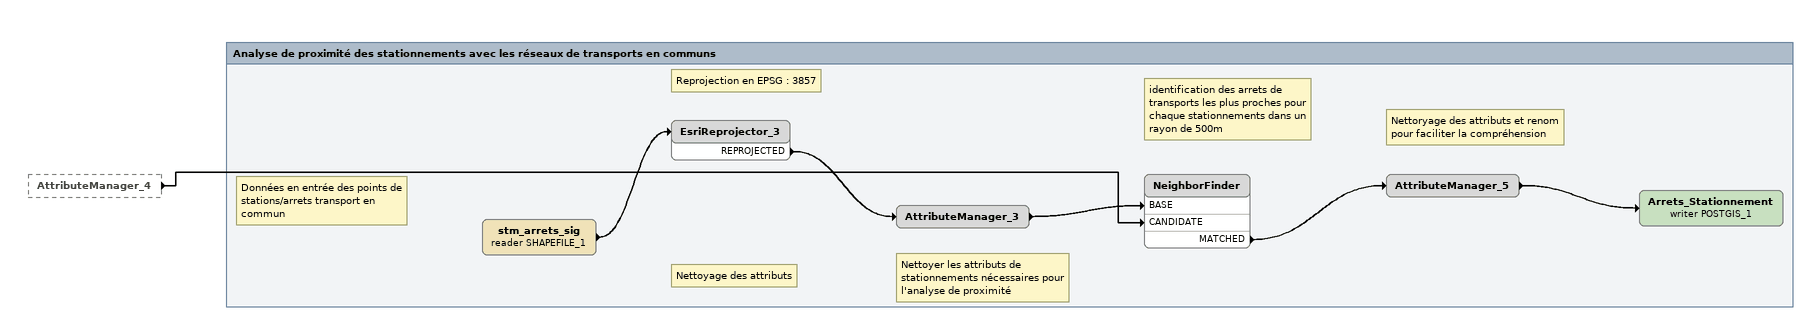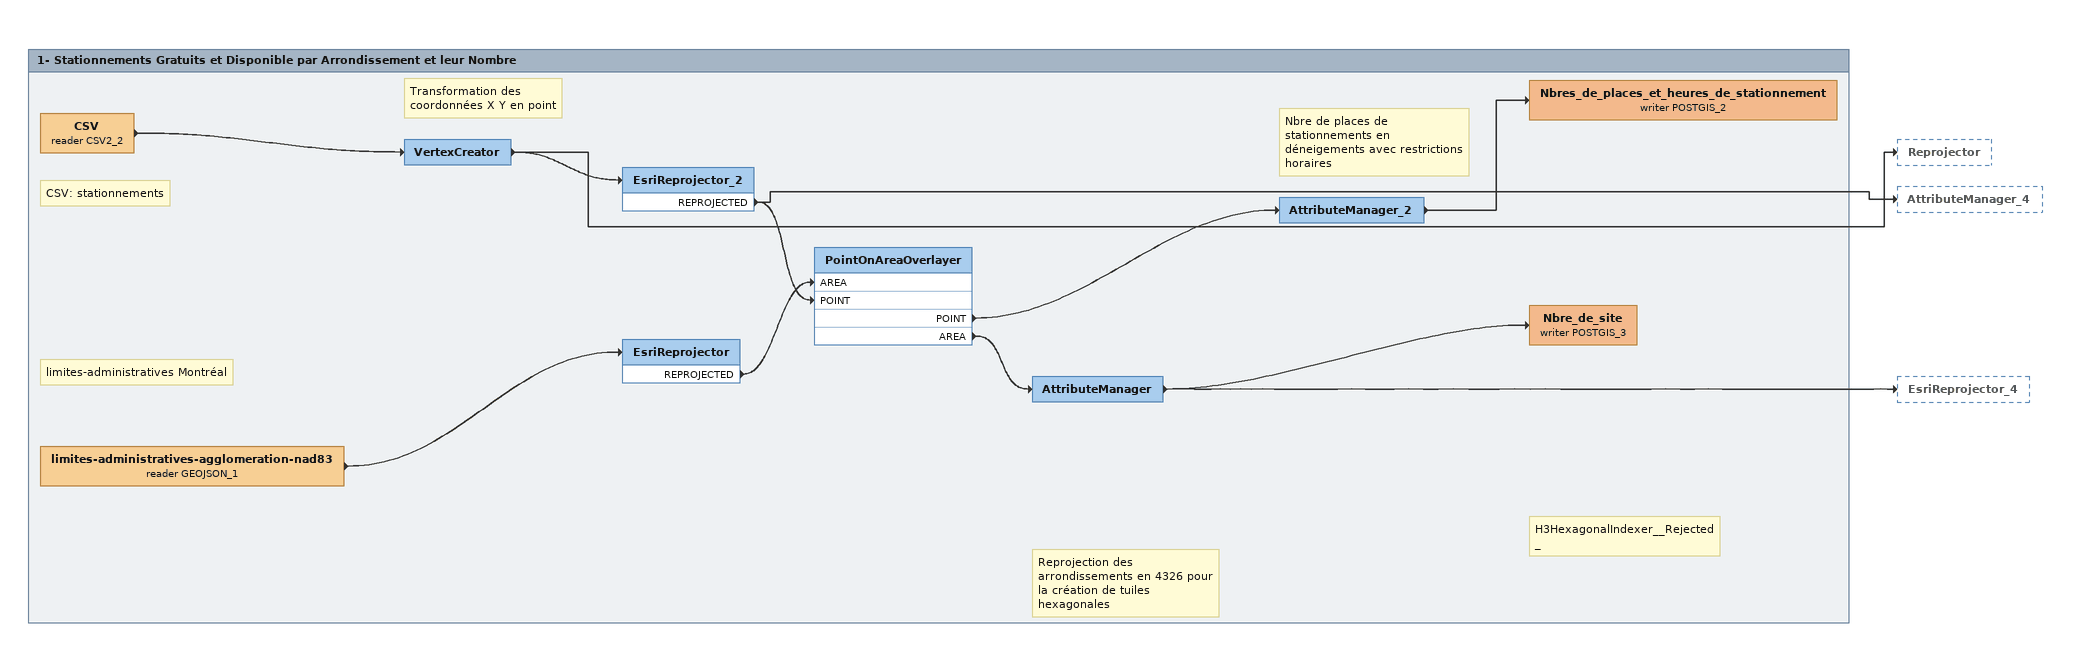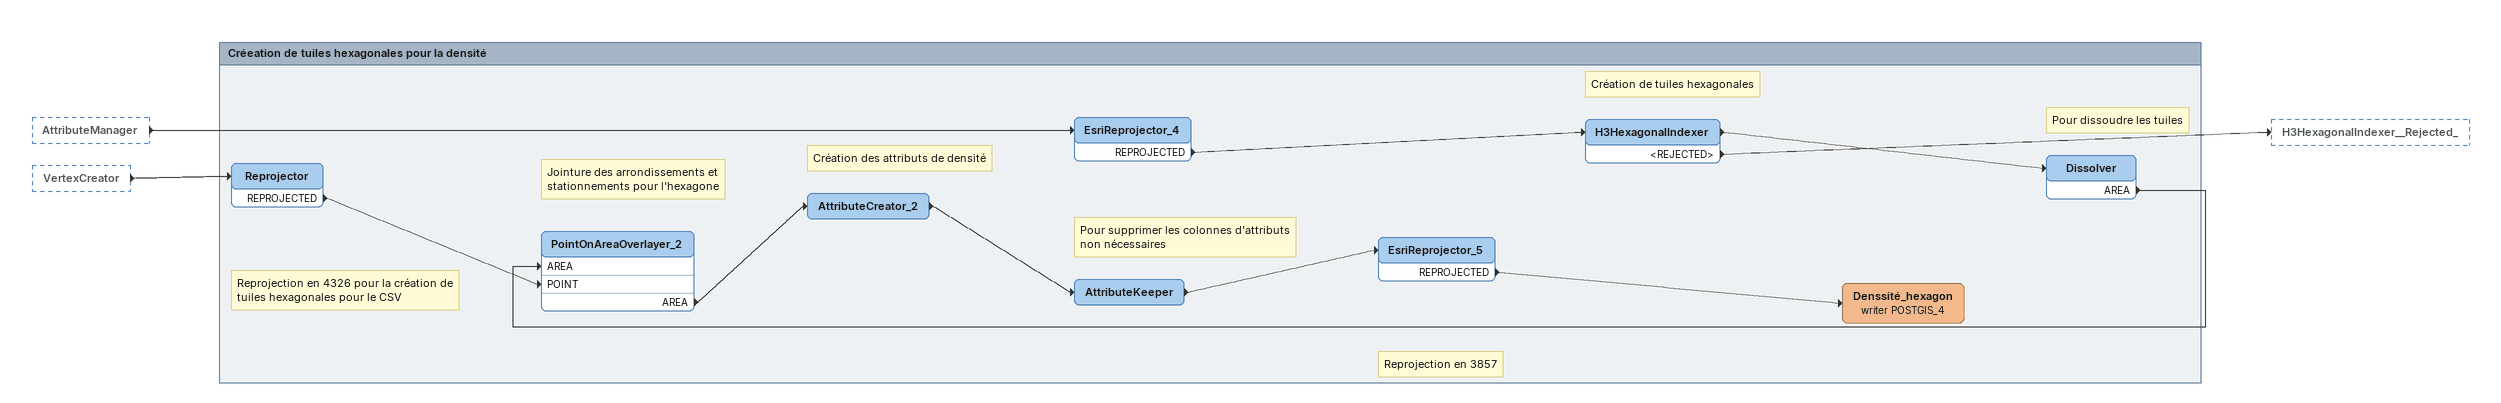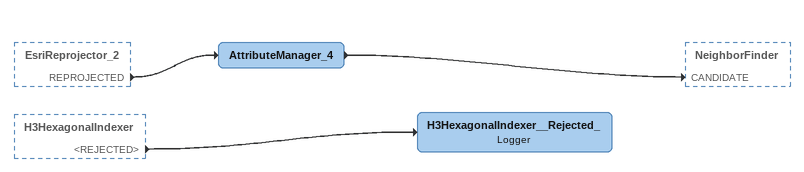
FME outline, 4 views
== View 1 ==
AttributeManager_4 [outside]
    -> NeighborFinder [CANDIDATE]

Bookmark: Analyse de proximité des stationnements avec les réseaux de transports en communs
Note: Données en entrée des points de stations/arrets transport en commun
stm_arrets_sig (reader SHAPEFILE_1)
    -> EsriReprojector_3
Note: Reprojection en EPSG : 3857
EsriReprojector_3
    REPROJECTED -> AttributeManager_3
Note: Nettoyage des attributs
Note: Nettoyer les attributs de stationnements nécessaires pour l'analyse de proximité
AttributeManager_3
    -> NeighborFinder [BASE]
Note: identification des arrets de transports les plus proches pour chaque stationnements dans un rayon de 500m
NeighborFinder
    MATCHED -> AttributeManager_5
Note: Nettoryage des attributs et renom pour faciliter la compréhension
AttributeManager_5
    -> Arrets_Stationnement (writer POSTGIS_1)
Arrets_Stationnement (writer POSTGIS_1)

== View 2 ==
Bookmark: 1- Stationnements Gratuits et Disponible par Arrondissement et leur Nombre
Note: CSV: stationnements
CSV (reader CSV2_2)
    -> VertexCreator
Note: Transformation des coordonnées X Y en point
VertexCreator
    -> EsriReprojector_2
    -> Reprojector
EsriReprojector_2
    REPROJECTED -> PointOnAreaOverlayer [POINT]
    REPROJECTED -> AttributeManager_4
Note: limites-administratives Montréal
limites-administratives-agglomeration-nad83 (reader GEOJSON_1)
    -> EsriReprojector
EsriReprojector
    REPROJECTED -> PointOnAreaOverlayer [AREA]
PointOnAreaOverlayer
    POINT -> AttributeManager_2
    AREA -> AttributeManager
Note: Nbre de places de stationnements en déneigements avec restrictions horaires
AttributeManager_2
    -> Nbres_de_places_et_heures_de_stationnement (writer POSTGIS_2)
Nbres_de_places_et_heures_de_stationnement (writer POSTGIS_2)
Note: Reprojection des arrondissements en 4326 pour la création de tuiles hexagonales
AttributeManager
    -> Nbre_de_site (writer POSTGIS_3)
    -> EsriReprojector_4
Note: H3HexagonalIndexer__Rejected_
Nbre_de_site (writer POSTGIS_3)

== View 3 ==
AttributeManager [outside]
    -> EsriReprojector_4
VertexCreator [outside]
    -> Reprojector

Bookmark: Créeation de tuiles hexagonales pour la densité
Note: Reprojection en 4326 pour la création de tuiles hexagonales pour le CSV
Reprojector
    REPROJECTED -> PointOnAreaOverlayer_2 [POINT]
EsriReprojector_4
    REPROJECTED -> H3HexagonalIndexer
Note: Création de tuiles hexagonales
H3HexagonalIndexer
    -> Dissolver
    <REJECTED> -> H3HexagonalIndexer__Rejected_
Note: Pour dissoudre les tuiles
Dissolver
    AREA -> PointOnAreaOverlayer_2 [AREA]
Note: Jointure des arrondissements et stationnements pour l'hexagone
PointOnAreaOverlayer_2
    AREA -> AttributeCreator_2
Note: Création des attributs de densité
AttributeCreator_2
    -> AttributeKeeper
Note: Pour supprimer les colonnes d'attributs non nécessaires
AttributeKeeper
    -> EsriReprojector_5
Note: Reprojection en 3857
EsriReprojector_5
    REPROJECTED -> Denssité_hexagon (writer POSTGIS_4)
Denssité_hexagon (writer POSTGIS_4)

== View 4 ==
EsriReprojector_2 [outside]
    REPROJECTED -> AttributeManager_4
H3HexagonalIndexer [outside]
    <REJECTED> -> H3HexagonalIndexer__Rejected_
AttributeManager_4
    -> NeighborFinder [CANDIDATE]
H3HexagonalIndexer__Rejected_: Logger
